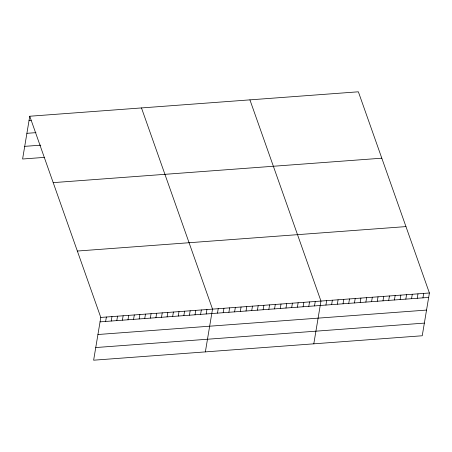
<?xml version="1.0" encoding="UTF-8"?>
<svg xmlns="http://www.w3.org/2000/svg" width="452" height="452" viewBox="0 0 452 452"><rect width="100%" height="100%" fill="white"/><g stroke="black" fill="none" stroke-linecap="round" stroke-linejoin="round"><path stroke-width="0.68" d="M29.759 116.237L100.79 317.434L93.632 360.199L422.241 335.763L429.4 292.992L358.368 91.801L29.759 116.237L22.6 159.008L44.245 157.398M105.638 321.445L106.378 317.016M111.22 321.033L111.96 316.603M116.808 320.615L117.548 316.185M122.396 320.202L123.136 315.773M127.978 319.784L128.724 315.355M133.566 319.372L134.306 314.942M139.154 318.954L139.894 314.524M144.742 318.541L145.482 314.112M150.324 318.123L151.07 313.694M155.912 317.711L156.652 313.281M161.5 317.293L162.24 312.863M167.087 316.88L167.828 312.445M172.67 316.462L173.415 312.033M178.257 316.05L178.998 311.614M183.845 315.632L184.585 311.202M189.433 315.213L190.173 310.784M195.015 314.801L195.761 310.371M200.603 314.383L201.343 309.953M206.191 313.971L206.931 309.541M205.361 351.888L212.519 309.123L141.482 107.932M217.485 313.129L218.226 308.699M223.192 312.705L223.932 308.275M228.898 312.281L229.639 307.852M234.605 311.857L235.345 307.428M240.311 311.434L241.057 307.004M246.024 311.01L246.764 306.575M251.73 310.58L252.47 306.151M257.437 310.157L258.177 305.727M263.143 309.733L263.883 305.303M268.85 309.309L269.59 304.88M274.556 308.885L275.302 304.456M280.268 308.462L281.008 304.032M285.975 308.038L286.715 303.608M291.681 307.614L292.421 303.179M297.388 307.185L298.128 302.755M303.094 306.761L303.834 302.332M308.801 306.337L309.547 301.908M314.507 305.914L315.253 301.484M313.801 343.825L320.96 301.06L249.922 99.864M325.926 305.066L326.666 300.637M331.632 304.642L332.373 300.213M337.339 304.219L338.079 299.783M343.045 303.789L343.791 299.36M348.752 303.365L349.498 298.936M354.464 302.942L355.204 298.512M360.171 302.518L360.911 298.088M365.877 302.094L366.617 297.665M371.584 301.67L372.324 297.241M377.29 301.247L378.036 296.817M382.997 300.823L383.742 296.388M388.709 300.394L389.449 295.964M394.415 299.97L395.155 295.54M400.122 299.546L400.862 295.116M405.828 299.122L406.568 294.693M411.535 298.699L412.28 294.269M417.241 298.275L417.987 293.845M422.953 297.851L423.693 293.421M29.013 120.673L31.109 120.514M26.9 133.323L35.974 132.645M24.719 146.352L40.776 145.16M53.2 182.636L381.81 158.194M77.349 251.041L405.958 226.599M100.79 317.434L429.4 292.992M100.05 321.864L428.66 297.427M97.931 334.514L426.541 310.078M95.751 347.548L424.36 323.112"/></g></svg>
